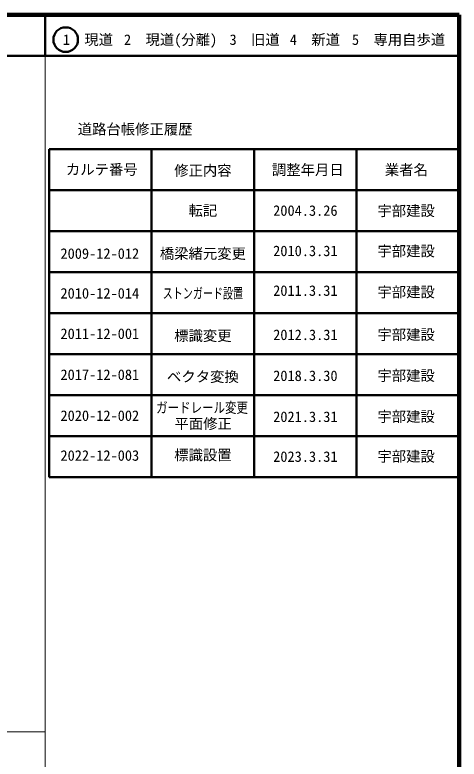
# Model space of a CAD drawing. Units: millimetres, scale not verified. Extents: x 40000 to 680000, y 20000 to 380000.
# Drawn here: x 571639 to 680000, y 198357 to 380000 of the extents above; entities that cross this region are included whole.
import ezdxf
from ezdxf.enums import TextEntityAlignment as Align

# ---------------------------------------------------------------- set-up
doc = ezdxf.new("R2010")
doc.units = ezdxf.units.MM
doc.header["$LTSCALE"] = 1000
for name, color, linetype, lineweight in [('M-TTL', 2, 'Continuous', 140), ('M-TTL-BAND', 7, 'Continuous', 13), ('M-TTL-FRAM', 2, 'Continuous', 50), ('M-TTL-LINE', 7, 'Continuous', 50), ('M-TTL-TXT', 7, 'Continuous', 50)]:
    doc.layers.add(name, color=color, linetype=linetype, lineweight=lineweight)
doc.styles.add('ＭＳ ゴシック', font='')
doc.styles.get('ＭＳ ゴシック').set_extended_font_data('MS Gothic')

msp = doc.modelspace()

# ---------------------------------------------------------------- linework, layer by layer
at = {"layer": 'M-TTL'}
for p, q in [((680000, 380000), (40000, 380000)), ((680000, 20000), (680000, 380000))]:
    msp.add_line(p, q, dxfattribs=at)
at = {"layer": 'M-TTL-BAND'}
for p, q in [((579000, 20000), (579000, 370000)), ((40000, 205000), (579000, 205000))]:
    msp.add_line(p, q, dxfattribs=at)
at = {"layer": 'M-TTL-FRAM'}
for p, q in [((580000, 347197), (580000, 267197)), ((580000, 347197), (680000, 347197)), ((580000, 267197), (680000, 267197))]:
    msp.add_line(p, q, dxfattribs=at)
at = {"layer": 'M-TTL-LINE'}
for p, q in [((579000, 380000), (579000, 370000)), ((40000, 370000), (680000, 370000)), ((605000, 347197), (605000, 267197)), ((630000, 347197), (630000, 267197)), ((655000, 347197), (655000, 267197)), ((580000, 337197), (680000, 337197)), ((580000, 327197), (680000, 327197)), ((580000, 317197), (680000, 317197)), ((580000, 307197), (680000, 307197)), ((580000, 297197), (680000, 297197)), ((580000, 287197), (680000, 287197)), ((580000, 277197), (680000, 277197))]:
    msp.add_line(p, q, dxfattribs=at)
at = {"layer": 'M-TTL-TXT'}
msp.add_circle((584031, 373958), 3000, dxfattribs=at)

# ---------------------------------------------------------------- texts
at = {"layer": 'M-TTL-TXT', "style": 'ＭＳ ゴシック'}
for s, p in [('1\u3000現道', (589448, 373958)), ('2\u3000現道(分離)', (609619, 373958)), ('3\u3000旧道', (630121, 373958)), ('4\u3000新道', (644824, 373958)), ('5\u3000専用自歩道', (665228, 373958)), ('道路台帳修正履歴', (600968, 352113)), ('カルテ番号', (592839, 342277)), ('修正内容', (617509, 342023)), ('調整年月日', (643089, 342197)), ('業者名', (667134, 342197)), ('転記', (617500, 332245)), ('2004.3.26', (642500, 332245)), ('宇部建設', (667077, 332189)), ('橋梁緒元変更', (617500, 321750)), ('2010.3.31', (642500, 322406)), ('宇部建設', (667077, 322349)), ('2009-12-012', (592355, 321750)), ('宇部建設', (667077, 312349)), ('標識変更', (617500, 301707)), ('宇部建設', (667077, 301971)), ('2012.3.31', (642500, 301922)), ('ベクタ変換', (617500, 291707)), ('2018.3.30', (642500, 291922)), ('宇部建設', (667077, 291971)), ('宇部建設', (667077, 281971)), ('2021.3.31', (642500, 281922)), ('標識設置', (617500, 272588)), ('2023.3.31', (642500, 272196)), ('宇部建設', (667077, 272245))]:
    msp.add_text(s, height=2566, dxfattribs=at).set_placement(p, align=Align.MIDDLE_CENTER)
for s, p in [('2010-12-014', (592355, 310000)), ('2011.3.31', (642500, 310656)), ('2011-12-001', (592355, 300135)), ('2017-12-081', (592355, 290135)), ('2020-12-002', (592355, 280135)), ('2022-12-003', (592355, 270409))]:
    msp.add_text(s, height=2566, dxfattribs=at).set_placement(p, align=Align.BOTTOM_CENTER)
for s, width, p in [('ストンガード設置', 0.7, (607700, 310000)), ('ガードレール変更', 0.8, (606091, 282102))]:
    msp.add_text(s, height=2566, dxfattribs=dict(at, width=width)).set_placement(p, align=Align.BOTTOM_LEFT)
msp.add_text('平面修正', height=2566, dxfattribs=at).set_placement((610561, 278169), align=Align.BOTTOM_LEFT)

doc.saveas('drawing.dxf')
